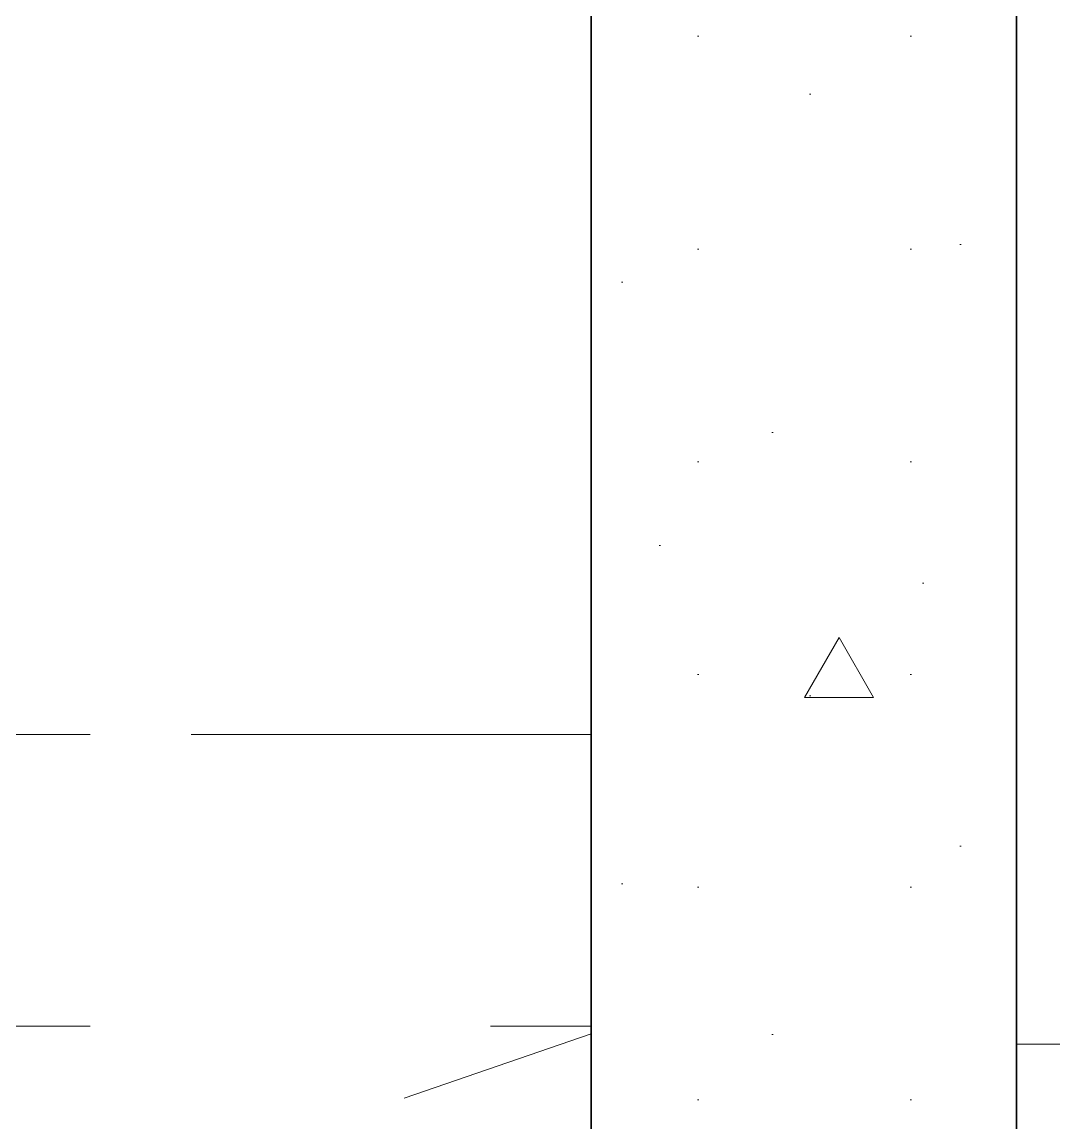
# Model space of a CAD drawing. Header units: millimetres. Extents: x -6000 to 13299, y -11438 to 14364.
# Drawn here: x 4399 to 5126, y 1259 to 2035 of the extents above; entities that cross this region are included whole.
import ezdxf

# ---------------------------------------------------------------- set-up
doc = ezdxf.new("R2010")
doc.units = ezdxf.units.MM
doc.header["$MEASUREMENT"] = 0
doc.linetypes.add('Dashed', pattern=[564.444447, 282.222223, -282.222223])
doc.linetypes.add('Wipeout_Contour', pattern=[1000, 0, -1000])
doc.layers.add('Interior - Furniture', color=7, linetype='Continuous')
doc.layers.add('Structural - Bearing', color=7, linetype='Continuous')
for name, color, linetype, lineweight, true_color in [('Interior - Furniture _Pen_No__4', 7, 'Continuous', 20, 0x029e21), ('Structural - Bearing_Pen_No__169', 7, 'Continuous', 13, 0x68b353), ('Structural - Combined_Pen_No__161', 7, 'Continuous', 13, 0x6a6a6a)]:
    doc.layers.add(name, color=color, linetype=linetype, lineweight=lineweight, true_color=true_color)
doc.layers.add('Structural - Bearing_Pen_No__27', color=7, linetype='Continuous', lineweight=35)

# ---------------------------------------------------------------- blocks, each defined once
blk = doc.blocks.new('Wall_1_3', base_point=(4950, 2938.62))
at = {"color": 254, "linetype": 'Wipeout_Contour', "lineweight": 0, "ltscale": 21416.500082}
blk.add_wipeout([(4800, 2938.62), (4800, -111.38), (5100, -111.38), (5100, 2938.62)], dxfattribs=at).dxf.layer = 'Structural - Bearing'
at = {"layer": 'Structural - Bearing_Pen_No__169', "linetype": 'Continuous'}
h = blk.add_hatch(dxfattribs=at)
h.set_pattern_fill('Lightweight_Concrete_0003', color=256, style=0, pattern_type=2)
h.set_pattern_definition([(0, (0, 0), (0, 779.42), [48.75, -401.25]), (0, (225, 389.7), (0, 779.42), [48.75, -401.25]), (60, (0, 0), (-675, 389.71), [48.75, -401.25]), (60, (450, 0), (-675, 389.71), [48.75, -401.25]), (120, (48.75, 0), (675, 389.71), [48.75, -401.25]), (120, (498.75, 0), (675, 389.71), [48.75, -401.25]), (0, (0, 75), (0, 150), [0, -150, 0, -225]), (45, (75, 75), (-106.066, 106.066), [0, -112.5, 0, -187.5])])
h.paths.add_polyline_path([(4800, 2938.62), (4800, -111.38), (5100, -111.38), (5100, 2938.62)])
at = {"layer": 'Structural - Bearing_Pen_No__27', "linetype": 'Continuous', "flags": 128}
for points in [[(4800, 2938.62), (4800, -111.38)], [(5100, -111.38), (5100, 2938.62)]]:
    blk.add_lwpolyline(points, dxfattribs=at)
blk = doc.blocks.new('Stair U-Shape 17')
at = {"layer": 'Structural - Combined_Pen_No__161', "linetype": 'Dashed'}
for p, q in [((1022.22, 1200), (1433.33, 0)), ((1438.89, 1200), (1438.89, 0)), ((1644.44, 0), (1644.44, 1200)), ((1644.44, 1200), (1644.44, 0)), ((1433.33, 0), (1644.44, 0)), ((1644.44, 0), (3050, 0))]:
    blk.add_line(p, q, dxfattribs=at)
at = {"layer": 'Structural - Combined_Pen_No__161'}
for tag, p in [('topJunctionType_001', (225.83, 1384.8)), ('topJunctionType_001', (431.39, 1384.8)), ('topJunctionType_001', (636.95, 1384.8)), ('topJunctionType_001', (842.5, 1384.8)), ('topJunctionType_001', (1048.06, 1384.8)), ('topJunctionType_001', (1253.61, 1384.8)), ('topJunctionType_001', (1459.17, 1384.8)), ('topJunctionType_001', (1664.72, 1384.8)), ('topJunctionType_001', (1870.28, 1384.8)), ('nStartNumbering_001', (-20.28, 1115.2)), ('nStartNumbering_001', (185.28, 1104.1)), ('nStartNumbering_001', (390.83, 1105.9)), ('nStartNumbering_001', (596.59, 1101.8)), ('nStartNumbering_001', (802.14, 1105.8)), ('nStartNumbering_001', (1007.5, 1105.2)), ('nStartNumbering_001', (1213.25, 1106.6)), ('nStartNumbering_001', (1418.61, 1105.7)), ('nStartNumbering_001', (1624.17, 1105.8))]:
    blk.add_attdef(tag, p, '', height=1, dxfattribs=at)
blk = doc.blocks.new('Piano-Upright 17')
at = {"layer": 'Interior - Furniture _Pen_No__4', "linetype": 'Continuous'}
for p, q in [((1450, 600), (0, 600)), ((0, 600), (0, 264))]:
    blk.add_line(p, q, dxfattribs=at)

msp = doc.modelspace()

# ---------------------------------------------------------------- block references
at = {"layer": 'Structural - Bearing'}
msp.add_blockref('Wall_1_3', (4950, 2938.623), dxfattribs=at)

# ---------------------------------------------------------------- next in the draw order: block references
at = {"layer": 'Interior - Furniture', "color": 104, "linetype": 'Continuous', "lineweight": 20, "true_color": 0x029e21, "zscale": 1000, "rotation": 90}
msp.add_blockref('Piano-Upright 17', (5700, 1314.7968), dxfattribs=at)
at = {"layer": 'Structural - Combined_Pen_No__161', "linetype": 'Continuous', "zscale": 1000, "rotation": 90}
msp.add_blockref('Stair U-Shape 17', (4800, -111.377), dxfattribs=at)

doc.saveas('drawing.dxf')
